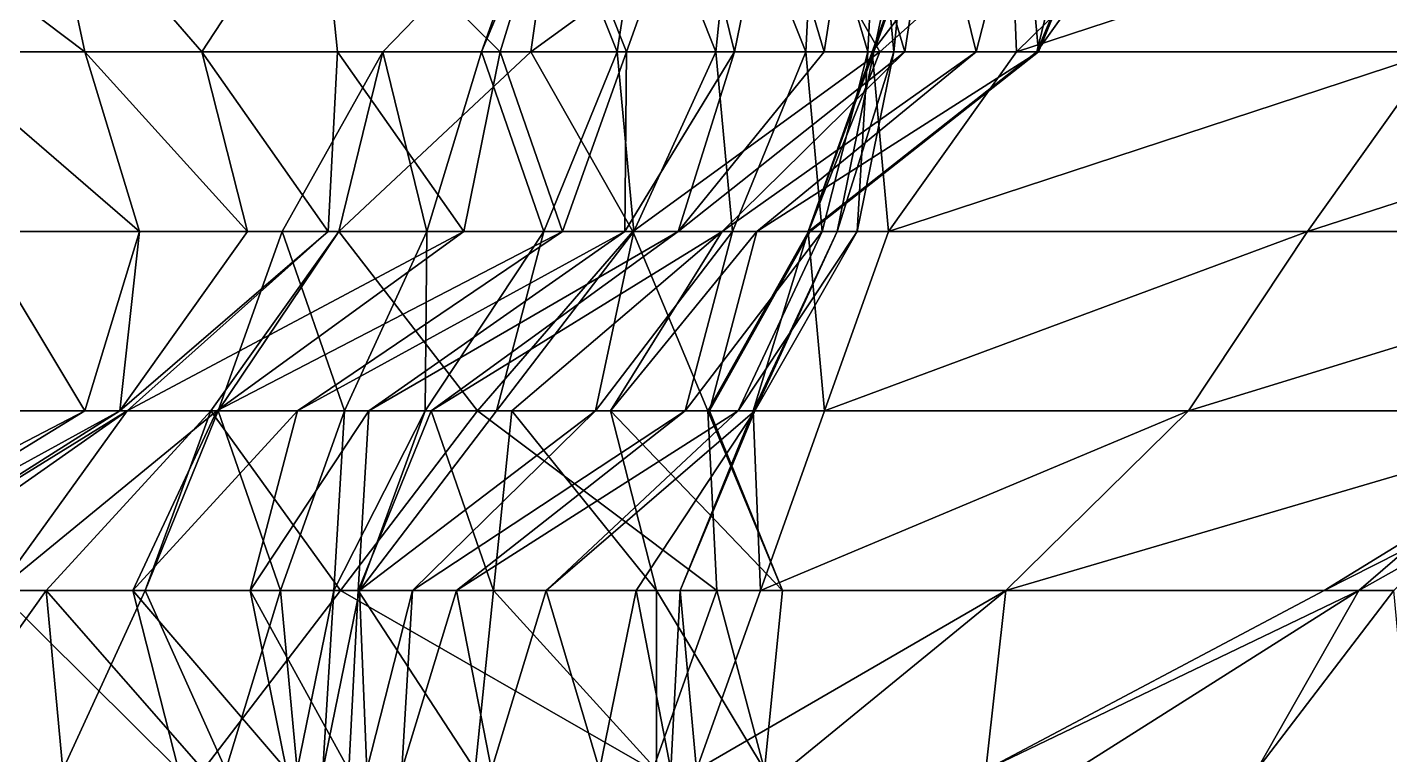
# Model space of a CAD drawing. Header units: metres. Extents: x -137 to 231, y -240 to 234.
# Drawn here: x -33.21 to 12.35, y -47.5 to -23.17 of the extents above; entities that cross this region are included whole.
import ezdxf

# ---------------------------------------------------------------- set-up
doc = ezdxf.new("R2010")
doc.units = ezdxf.units.M

msp = doc.modelspace()

# ---------------------------------------------------------------- linework, layer by layer
for points in [[(-39.231003, -18, -214.33032), (-36.423523, -24, -205.78122), (-31.283936, -24, -209.7421), (-31.283836, -23.9999, -209.74199)], [(-32.563126, -18, -217.40883), (-39.231003, -18, -214.33032), (-31.283936, -24, -209.7421), (-31.283836, -23.9999, -209.74199)], [(-27.366974, -24, -214.40883), (-23.449997, -18, -219.07558), (-32.563126, -18, -217.40883), (-32.563026, -17.9999, -217.40872)], [(-32.563126, -18, -217.40883), (-31.283936, -24, -209.7421), (-27.366974, -24, -214.40883), (-27.366875, -23.9999, -214.40872)], [(-27.366974, -24, -214.40883), (-22.8387, -24, -218.72263), (-23.449997, -18, -219.07558), (-23.449898, -17.9999, -219.07547)], [(-23.449997, -18, -219.07558), (-17.393448, -24, -222.50702), (-15.559509, -18, -221.4482), (-15.559409, -17.9999, -221.44809)], [(-23.449997, -18, -219.07558), (-22.8387, -24, -218.72263), (-17.393448, -24, -222.50702), (-17.393349, -23.9999, -222.50691)], [(-16.374207, -24, -284.2724), (-21.321274, -24, -294.05676), (-15.513794, -18, -290.70383), (-15.513694, -17.9999, -290.70374)], [(-15.513794, -18, -290.70383), (-21.321274, -24, -294.05676), (-18.01561, -24, -299.07648), (-18.01551, -23.9999, -299.0764)], [(-15.513794, -18, -290.70383), (-18.01561, -24, -299.07648), (-15.876022, -18, -297.84116), (-15.875922, -17.9999, -297.84106)], [(-15.876022, -18, -297.84116), (-18.01561, -24, -299.07648), (-13.487335, -24, -303.39026), (-13.487235, -23.9999, -303.39017)], [(-15.559509, -18, -221.4482), (-17.393448, -24, -222.50702), (-13.170822, -24, -226.9973), (-13.170722, -23.9999, -226.9972)], [(-4.702713, -24, -270.60565), (-16.374207, -24, -284.2724), (-8.121506, -18, -279.5077), (-8.121406, -17.9999, -279.5076)], [(-16.374207, -24, -284.2724), (-15.513794, -18, -290.70383), (-8.121506, -18, -279.5077), (-8.121406, -17.9999, -279.5076)], [(-15.876022, -18, -297.84116), (-13.487335, -24, -303.39026), (-12.570358, -18, -302.86084), (-12.570258, -17.9999, -302.86075)], [(-15.559509, -18, -221.4482), (-13.170822, -24, -226.9973), (-11.031235, -18, -225.76201), (-11.031135, -17.9999, -225.7619)], [(-12.570358, -18, -302.86084), (-13.487335, -24, -303.39026), (-10.181671, -24, -308.40994), (-10.181571, -23.9999, -308.40985)], [(-11.031235, -18, -225.76201), (-13.170822, -24, -226.9973), (-9.559509, -24, -231.8405), (-9.559409, -23.9999, -231.8404)], [(-12.570358, -18, -302.86084), (-10.181671, -24, -308.40994), (-9.570358, -18, -308.057), (-9.570258, -17.9999, -308.05692)], [(-11.031235, -18, -225.76201), (-9.559509, -24, -231.8405), (-8.336899, -18, -231.13463), (-8.336799, -17.9999, -231.13452)], [(-9.570358, -18, -308.057), (-10.181671, -24, -308.40994), (-7.181671, -24, -313.60608), (-7.181571, -23.9999, -313.606)], [(-9.570358, -18, -308.057), (-7.181671, -24, -313.60608), (-6.876022, -18, -313.42963), (-6.875922, -17.9999, -313.42953)], [(-8.336899, -18, -231.13463), (-9.559509, -24, -231.8405), (-6.559509, -24, -237.03665), (-6.559409, -23.9999, -237.03654)], [(-8.336899, -18, -231.13463), (-6.559509, -24, -237.03665), (-5.642532, -18, -236.50725), (-5.642432, -17.9999, -236.50714)], [(-4.702713, -24, -270.60565), (-8.121506, -18, -279.5077), (2.021713, -18, -266.7233), (2.021813, -17.9999, -266.7232)], [(-6.876022, -18, -313.42963), (-7.181671, -24, -313.60608), (-5.098648, -24, -319.33167), (-5.098548, -23.9999, -319.33157)], [(-6.876022, -18, -313.42963), (-5.098648, -24, -319.33167), (-4.792984, -18, -319.15518), (-4.792884, -17.9999, -319.1551)], [(-5.642532, -18, -236.50725), (-6.559509, -24, -237.03665), (-3.865158, -24, -242.40927), (-3.865058, -23.9999, -242.40916)], [(-5.642532, -18, -236.50725), (-3.865158, -24, -242.40927), (-2.948196, -18, -241.87987), (-2.948097, -17.9999, -241.87976)], [(-4.792984, -18, -319.15518), (-5.098648, -24, -319.33167), (-4.238236, -24, -325.7631), (-4.238135, -23.9999, -325.763)], [(-2.76651, -18, -331.8416), (-4.962662, -24, -340.03778), (-0.377823, -18, -337.39072), (-0.377723, -17.9999, -337.39062)], [(-2.76651, -18, -331.8416), (-4.906113, -24, -333.0769), (-4.962662, -24, -340.03778), (-4.962562, -23.9999, -340.0377)], [(-0.377823, -18, -337.39072), (-4.962662, -24, -340.03778), (-0.128738, -24, -344.1751), (-0.128638, -23.9999, -344.17502)], [(-3.626923, -18, -325.41016), (-4.906113, -24, -333.0769), (-2.76651, -18, -331.8416), (-2.76641, -17.9999, -331.84152)], [(-3.626923, -18, -325.41016), (-4.238236, -24, -325.7631), (-4.906113, -24, -333.0769), (-4.906013, -23.9999, -333.0768)], [(-4.792984, -18, -319.15518), (-4.238236, -24, -325.7631), (-3.626923, -18, -325.41016), (-3.626823, -17.9999, -325.41006)], [(0.550003, -24, -260.64478), (-4.702713, -24, -270.60565), (2.021713, -18, -266.7233), (2.021813, -17.9999, -266.7232)], [(-2.948196, -18, -241.87987), (-3.865158, -24, -242.40927), (-1.476486, -24, -247.95837), (-1.476386, -23.9999, -247.95827)], [(-2.948196, -18, -241.87987), (-1.476486, -24, -247.95837), (0.051804, -18, -247.07602), (0.051904, -17.9999, -247.07591)], [(0.051804, -18, -247.07602), (-1.476486, -24, -247.95837), (0.606552, -24, -253.68394), (0.606652, -23.9999, -253.68384)], [(-0.377823, -18, -337.39072), (-0.128738, -24, -344.1751), (5.984375, -18, -340.6457), (5.984475, -17.9999, -340.6456)], [(-0.128738, -24, -344.1751), (13.874878, -24, -343.0183), (18.154068, -18, -340.54773), (18.154167, -17.9999, -340.54764)], [(-0.128738, -24, -344.1751), (18.154068, -18, -340.54773), (5.984375, -18, -340.6457), (5.984475, -17.9999, -340.6456)], [(0.051804, -18, -247.07602), (0.606552, -24, -253.68394), (3.051804, -18, -252.27217), (3.051903, -17.9999, -252.27206)], [(3.051804, -18, -252.27217), (0.550003, -24, -260.64478), (4.829178, -18, -258.1742), (4.829278, -17.9999, -258.1741)], [(0.550003, -24, -260.64478), (2.021713, -18, -266.7233), (4.829178, -18, -258.1742), (4.829278, -17.9999, -258.1741)], [(3.051804, -18, -252.27217), (0.606552, -24, -253.68394), (0.550003, -24, -260.64478), (0.550103, -23.9999, -260.64468)], [(-36.423523, -24, -205.78122), (-29.449997, -30, -208.68327), (-31.283936, -24, -209.7421), (-31.283836, -23.9999, -209.74199)], [(-36.423523, -24, -205.78122), (-34.89525, -30, -204.89888), (-29.449997, -30, -208.68327), (-29.449898, -29.9999, -208.68317)], [(-31.283936, -24, -209.7421), (-25.8387, -30, -213.52647), (-27.366974, -24, -214.40883), (-27.366875, -23.9999, -214.40872)], [(-31.283936, -24, -209.7421), (-29.449997, -30, -208.68327), (-25.8387, -30, -213.52647), (-25.8386, -29.9999, -213.52637)], [(-27.366974, -24, -214.40883), (-23.144363, -30, -218.89911), (-22.8387, -24, -218.72263), (-22.8386, -23.9999, -218.72252)], [(-27.366974, -24, -214.40883), (-25.8387, -30, -213.52647), (-23.144363, -30, -218.89911), (-23.144264, -29.9999, -218.899)], [(-22.792984, -30, -287.97827), (-24.683487, -30, -295.99796), (-21.321274, -24, -294.05676), (-21.321175, -23.9999, -294.05667)], [(-21.321274, -24, -294.05676), (-24.683487, -30, -295.99796), (-19.849548, -30, -300.13528), (-19.84945, -29.9999, -300.1352)], [(-22.8387, -24, -218.72263), (-23.144363, -30, -218.89911), (-18.616074, -30, -223.2129), (-18.615974, -29.9999, -223.2128)], [(-22.8387, -24, -218.72263), (-18.616074, -30, -223.2129), (-17.393448, -24, -222.50702), (-17.393349, -23.9999, -222.50691)], [(-12.955429, -30, -275.37036), (-22.792984, -30, -287.97827), (-16.374207, -24, -284.2724), (-16.374107, -23.9999, -284.2723)], [(-22.792984, -30, -287.97827), (-21.321274, -24, -294.05676), (-16.374207, -24, -284.2724), (-16.374107, -23.9999, -284.2723)], [(-21.321274, -24, -294.05676), (-19.849548, -30, -300.13528), (-18.01561, -24, -299.07648), (-18.01551, -23.9999, -299.0764)], [(-18.01561, -24, -299.07648), (-19.849548, -30, -300.13528), (-15.932571, -30, -304.802), (-15.932471, -29.9999, -304.8019)], [(-17.393448, -24, -222.50702), (-18.616074, -30, -223.2129), (-15.31041, -30, -228.23259), (-15.310309, -29.9999, -228.23248)], [(-18.01561, -24, -299.07648), (-15.932571, -30, -304.802), (-13.487335, -24, -303.39026), (-13.487235, -23.9999, -303.39017)], [(-17.393448, -24, -222.50702), (-15.31041, -30, -228.23259), (-13.170822, -24, -226.9973), (-13.170722, -23.9999, -226.9972)], [(-12.955429, -30, -275.37036), (-16.374207, -24, -284.2724), (-4.702713, -24, -270.60565), (-4.702613, -23.9999, -270.60556)], [(-13.487335, -24, -303.39026), (-15.932571, -30, -304.802), (-12.932571, -30, -309.99817), (-12.932471, -29.9999, -309.99808)], [(-13.170822, -24, -226.9973), (-15.31041, -30, -228.23259), (-13.227371, -30, -233.95816), (-13.227271, -29.9999, -233.95805)], [(-13.487335, -24, -303.39026), (-12.932571, -30, -309.99817), (-10.181671, -24, -308.40994), (-10.181571, -23.9999, -308.40985)], [(-13.170822, -24, -226.9973), (-13.227371, -30, -233.95816), (-9.559509, -24, -231.8405), (-9.559409, -23.9999, -231.8404)], [(-9.559509, -24, -231.8405), (-13.227371, -30, -233.95816), (-11.449997, -30, -239.86018), (-11.449897, -29.9999, -239.86008)], [(-7.0914, -30, -265.05655), (-12.955429, -30, -275.37036), (-4.702713, -24, -270.60565), (-4.702613, -23.9999, -270.60556)], [(-10.181671, -24, -308.40994), (-12.932571, -30, -309.99817), (-9.626923, -30, -315.01785), (-9.626822, -29.9999, -315.01776)], [(-9.559509, -24, -231.8405), (-11.449997, -30, -239.86018), (-6.559509, -24, -237.03665), (-6.559409, -23.9999, -237.03654)], [(-11.449997, -30, -239.86018), (-9.978287, -30, -245.93869), (-3.865158, -24, -242.40927), (-3.865058, -23.9999, -242.40916)], [(-11.449997, -30, -239.86018), (-3.865158, -24, -242.40927), (-6.559509, -24, -237.03665), (-6.559409, -23.9999, -237.03654)], [(-10.181671, -24, -308.40994), (-9.626923, -30, -315.01785), (-7.181671, -24, -313.60608), (-7.181571, -23.9999, -313.606)], [(-9.978287, -30, -245.93869), (-8.812225, -30, -252.19366), (-1.476486, -24, -247.95837), (-1.476386, -23.9999, -247.95827)], [(-9.978287, -30, -245.93869), (-1.476486, -24, -247.95837), (-3.865158, -24, -242.40927), (-3.865058, -23.9999, -242.40916)], [(-7.181671, -24, -313.60608), (-9.626923, -30, -315.01785), (-6.626923, -30, -320.214), (-6.626823, -29.9999, -320.2139)], [(-8.812225, -30, -252.19366), (-7.034851, -30, -258.0957), (0.606552, -24, -253.68394), (0.606652, -23.9999, -253.68384)], [(-8.812225, -30, -252.19366), (0.606552, -24, -253.68394), (-1.476486, -24, -247.95837), (-1.476386, -23.9999, -247.95827)], [(-7.181671, -24, -313.60608), (-6.626923, -30, -320.214), (-5.098648, -24, -319.33167), (-5.098548, -23.9999, -319.33157)], [(-4.906113, -24, -333.0769), (-7.102264, -30, -341.27307), (-4.962662, -24, -340.03778), (-4.962562, -23.9999, -340.0377)], [(-4.906113, -24, -333.0769), (-6.128738, -30, -333.78278), (-7.102264, -30, -341.27307), (-7.102164, -29.9999, -341.27298)], [(-4.962662, -24, -340.03778), (-7.102264, -30, -341.27307), (-4.407928, -30, -346.6457), (-4.407828, -29.9999, -346.6456)], [(-7.034851, -30, -258.0957), (-7.0914, -30, -265.05655), (0.550003, -24, -260.64478), (0.550103, -23.9999, -260.64468)], [(-7.0914, -30, -265.05655), (-4.702713, -24, -270.60565), (0.550003, -24, -260.64478), (0.550103, -23.9999, -260.64468)], [(-7.034851, -30, -258.0957), (0.550003, -24, -260.64478), (0.606552, -24, -253.68394), (0.606652, -23.9999, -253.68384)], [(-5.098648, -24, -319.33167), (-6.626923, -30, -320.214), (-5.460861, -30, -326.469), (-5.460761, -29.9999, -326.4689)], [(-4.238236, -24, -325.7631), (-6.128738, -30, -333.78278), (-4.906113, -24, -333.0769), (-4.906013, -23.9999, -333.0768)], [(-4.238236, -24, -325.7631), (-5.460861, -30, -326.469), (-6.128738, -30, -333.78278), (-6.128638, -29.9999, -333.78268)], [(-5.098648, -24, -319.33167), (-5.460861, -30, -326.469), (-4.238236, -24, -325.7631), (-4.238135, -23.9999, -325.763)], [(-4.962662, -24, -340.03778), (-4.407928, -30, -346.6457), (-0.128738, -24, -344.1751), (-0.128638, -23.9999, -344.17502)], [(-4.407928, -30, -346.6457), (9.595688, -30, -345.4889), (13.874878, -24, -343.0183), (13.874978, -23.9999, -343.01822)], [(-4.407928, -30, -346.6457), (13.874878, -24, -343.0183), (-0.128738, -24, -344.1751), (-0.128638, -23.9999, -344.17502)], [(9.595688, -30, -345.4889), (25.127594, -30, -343.44977), (28.184158, -24, -341.68506), (28.184258, -23.9999, -341.68497)], [(9.595688, -30, -345.4889), (28.184158, -24, -341.68506), (13.874878, -24, -343.0183), (13.874978, -23.9999, -343.01822)], [(-34.89525, -30, -204.89888), (-31.283936, -36, -209.7421), (-29.449997, -30, -208.68327), (-29.449898, -29.9999, -208.68317)], [(-34.89525, -30, -204.89888), (-33.978287, -36, -204.36946), (-31.283936, -36, -209.7421), (-31.283836, -35.9999, -209.74199)], [(-29.449997, -30, -208.68327), (-31.283936, -36, -209.7421), (-30.117874, -36, -215.99707), (-30.117775, -35.9999, -215.99696)], [(-29.449997, -30, -208.68327), (-30.117874, -36, -215.99707), (-25.8387, -30, -213.52647), (-25.8386, -29.9999, -213.52637)], [(-30.117874, -36, -215.99707), (-29.86879, -36, -222.78146), (-23.144363, -30, -218.89911), (-23.144264, -29.9999, -218.899)], [(-30.117874, -36, -215.99707), (-23.144363, -30, -218.89911), (-25.8387, -30, -213.52647), (-25.8386, -29.9999, -213.52637)], [(-29.86879, -36, -222.78146), (-26.86879, -36, -227.9776), (-18.616074, -30, -223.2129), (-18.615974, -29.9999, -223.2128)], [(-29.86879, -36, -222.78146), (-18.616074, -30, -223.2129), (-23.144363, -30, -218.89911), (-23.144264, -29.9999, -218.899)], [(-18.15158, -36, -278.37036), (-27.072174, -36, -290.44885), (-22.792984, -30, -287.97827), (-22.792885, -29.9999, -287.97818)], [(-22.792984, -30, -287.97827), (-27.072174, -36, -290.44885), (-26.823074, -36, -297.23325), (-26.822975, -35.9999, -297.23315)], [(-26.86879, -36, -227.9776), (-24.174438, -36, -233.35023), (-15.31041, -30, -228.23259), (-15.310309, -29.9999, -228.23248)], [(-26.86879, -36, -227.9776), (-15.31041, -30, -228.23259), (-18.616074, -30, -223.2129), (-18.615974, -29.9999, -223.2128)], [(-22.792984, -30, -287.97827), (-26.823074, -36, -297.23325), (-24.683487, -30, -295.99796), (-24.683388, -29.9999, -295.99786)], [(-24.683487, -30, -295.99796), (-26.823074, -36, -297.23325), (-22.600449, -36, -301.7235), (-22.60035, -35.9999, -301.72342)], [(-24.683487, -30, -295.99796), (-22.600449, -36, -301.7235), (-19.849548, -30, -300.13528), (-19.84945, -29.9999, -300.1352)], [(-24.174438, -36, -233.35023), (-21.785751, -36, -238.89932), (-13.227371, -30, -233.95816), (-13.227271, -29.9999, -233.95805)], [(-24.174438, -36, -233.35023), (-13.227371, -30, -233.95816), (-15.31041, -30, -228.23259), (-15.310309, -29.9999, -228.23248)], [(-18.15158, -36, -278.37036), (-22.792984, -30, -287.97827), (-12.955429, -30, -275.37036), (-12.955329, -29.9999, -275.37027)], [(-19.849548, -30, -300.13528), (-22.600449, -36, -301.7235), (-19.906113, -36, -307.09613), (-19.906013, -35.9999, -307.09604)], [(-21.785751, -36, -238.89932), (-19.702713, -36, -244.6249), (-11.449997, -30, -239.86018), (-11.449897, -29.9999, -239.86008)], [(-21.785751, -36, -238.89932), (-11.449997, -30, -239.86018), (-13.227371, -30, -233.95816), (-13.227271, -29.9999, -233.95805)], [(-19.849548, -30, -300.13528), (-19.906113, -36, -307.09613), (-15.932571, -30, -304.802), (-15.932471, -29.9999, -304.8019)], [(-15.932571, -30, -304.802), (-19.906113, -36, -307.09613), (-17.517426, -36, -312.64523), (-17.517326, -35.9999, -312.64514)], [(-19.702713, -36, -244.6249), (-17.008377, -36, -249.99751), (-9.978287, -30, -245.93869), (-9.978187, -29.9999, -245.93858)], [(-19.702713, -36, -244.6249), (-9.978287, -30, -245.93869), (-11.449997, -30, -239.86018), (-11.449897, -29.9999, -239.86008)], [(-10.453629, -36, -266.99774), (-18.15158, -36, -278.37036), (-12.955429, -30, -275.37036), (-12.955329, -29.9999, -275.37027)], [(-15.932571, -30, -304.802), (-17.517426, -36, -312.64523), (-12.932571, -30, -309.99817), (-12.932471, -29.9999, -309.99808)], [(-12.932571, -30, -309.99817), (-17.517426, -36, -312.64523), (-14.211761, -36, -317.66492), (-14.211661, -35.9999, -317.66483)], [(-9.978287, -30, -245.93869), (-17.008377, -36, -249.99751), (-13.702713, -36, -255.0172), (-13.702613, -35.9999, -255.01709)], [(-12.932571, -30, -309.99817), (-14.211761, -36, -317.66492), (-9.626923, -30, -315.01785), (-9.626822, -29.9999, -315.01776)], [(-9.626923, -30, -315.01785), (-14.211761, -36, -317.66492), (-11.211761, -36, -322.86108), (-11.211661, -35.9999, -322.861)], [(-9.978287, -30, -245.93869), (-13.702713, -36, -255.0172), (-8.812225, -30, -252.19366), (-8.812125, -29.9999, -252.19356)], [(-8.812225, -30, -252.19366), (-13.702713, -36, -255.0172), (-10.397064, -36, -260.03687), (-10.396964, -35.9999, -260.03677)], [(-10.453629, -36, -266.99774), (-12.955429, -30, -275.37036), (-7.0914, -30, -265.05655), (-7.0913, -29.9999, -265.05646)], [(-9.626923, -30, -315.01785), (-11.211761, -36, -322.86108), (-6.626923, -30, -320.214), (-6.626823, -29.9999, -320.2139)], [(-6.626923, -30, -320.214), (-11.211761, -36, -322.86108), (-9.434387, -36, -328.7631), (-9.434287, -35.9999, -328.763)], [(-7.034851, -30, -258.0957), (-10.453629, -36, -266.99774), (-7.0914, -30, -265.05655), (-7.0913, -29.9999, -265.05646)], [(-7.034851, -30, -258.0957), (-10.397064, -36, -260.03687), (-10.453629, -36, -266.99774), (-10.453528, -35.9999, -266.99765)], [(-8.812225, -30, -252.19366), (-10.397064, -36, -260.03687), (-7.034851, -30, -258.0957), (-7.034751, -29.9999, -258.0956)], [(-6.626923, -30, -320.214), (-9.434387, -36, -328.7631), (-5.460861, -30, -326.469), (-5.460761, -29.9999, -326.4689)], [(-5.460861, -30, -326.469), (-9.434387, -36, -328.7631), (-8.879639, -36, -335.37103), (-8.879539, -35.9999, -335.37094)], [(-6.128738, -30, -333.78278), (-8.936203, -36, -342.3319), (-7.102264, -30, -341.27307), (-7.102164, -29.9999, -341.27298)], [(-6.128738, -30, -333.78278), (-8.879639, -36, -335.37103), (-8.936203, -36, -342.3319), (-8.936103, -35.9999, -342.33182)], [(-7.102264, -30, -341.27307), (-8.936203, -36, -342.3319), (-6.547516, -36, -347.88098), (-6.547416, -35.9999, -347.8809)], [(-5.460861, -30, -326.469), (-8.879639, -36, -335.37103), (-6.128738, -30, -333.78278), (-6.128638, -29.9999, -333.78268)], [(-7.102264, -30, -341.27307), (-6.547516, -36, -347.88098), (-4.407928, -30, -346.6457), (-4.407828, -29.9999, -346.6456)], [(-6.547516, -36, -347.88098), (5.622162, -36, -347.78302), (9.595688, -30, -345.4889), (9.595788, -29.9999, -345.4888)], [(-6.547516, -36, -347.88098), (9.595688, -30, -345.4889), (-4.407928, -30, -346.6457), (-4.407828, -29.9999, -346.6456)], [(5.622162, -36, -347.78302), (19.931442, -36, -346.44977), (25.127594, -30, -343.44977), (25.127693, -29.9999, -343.44968)], [(5.622162, -36, -347.78302), (25.127594, -30, -343.44977), (9.595688, -30, -345.4889), (9.595788, -29.9999, -345.4888)], [(-42.842308, -42, -209.4871), (-41.064934, -42, -215.38916), (-31.283936, -36, -209.7421), (-31.283836, -35.9999, -209.74199)], [(-42.842308, -42, -209.4871), (-31.283936, -36, -209.7421), (-33.978287, -36, -204.36946), (-33.978188, -35.9999, -204.36935)], [(-41.064934, -42, -215.38916), (-39.593216, -42, -221.46765), (-30.117874, -36, -215.99707), (-30.117775, -35.9999, -215.99696)], [(-41.064934, -42, -215.38916), (-30.117874, -36, -215.99707), (-31.283936, -36, -209.7421), (-31.283836, -35.9999, -209.74199)], [(-39.593216, -42, -221.46765), (-38.427155, -42, -227.72263), (-29.86879, -36, -222.78146), (-29.86869, -35.9999, -222.78136)], [(-39.593216, -42, -221.46765), (-29.86879, -36, -222.78146), (-30.117874, -36, -215.99707), (-30.117775, -35.9999, -215.99696)], [(-29.86879, -36, -222.78146), (-38.427155, -42, -227.72263), (-34.20453, -42, -232.21289), (-34.20443, -41.9999, -232.21278)], [(-29.86879, -36, -222.78146), (-34.20453, -42, -232.21289), (-26.86879, -36, -227.9776), (-26.86869, -35.9999, -227.9775)], [(-26.86879, -36, -227.9776), (-34.20453, -42, -232.21289), (-29.676254, -42, -236.5267), (-29.676155, -41.9999, -236.5266)], [(-22.736435, -42, -281.0174), (-32.573982, -42, -293.62534), (-27.072174, -36, -290.44885), (-27.072075, -35.9999, -290.44876)], [(-27.072174, -36, -290.44885), (-32.573982, -42, -293.62534), (-29.268326, -42, -298.64502), (-29.268227, -41.9999, -298.64493)], [(-26.86879, -36, -227.9776), (-29.676254, -42, -236.5267), (-24.174438, -36, -233.35023), (-24.17434, -35.9999, -233.35013)], [(-24.174438, -36, -233.35023), (-29.676254, -42, -236.5267), (-25.759277, -42, -241.19345), (-25.759178, -41.9999, -241.19334)], [(-27.072174, -36, -290.44885), (-29.268326, -42, -298.64502), (-26.823074, -36, -297.23325), (-26.822975, -35.9999, -297.23315)], [(-26.823074, -36, -297.23325), (-29.268326, -42, -298.64502), (-24.740036, -42, -302.9588), (-24.739937, -41.9999, -302.9587)], [(-22.736435, -42, -281.0174), (-27.072174, -36, -290.44885), (-18.15158, -36, -278.37036), (-18.151482, -35.9999, -278.37027)], [(-26.823074, -36, -297.23325), (-24.740036, -42, -302.9588), (-22.600449, -36, -301.7235), (-22.60035, -35.9999, -301.72342)], [(-24.174438, -36, -233.35023), (-25.759277, -42, -241.19345), (-21.785751, -36, -238.89932), (-21.785652, -35.9999, -238.89922)], [(-21.785751, -36, -238.89932), (-25.759277, -42, -241.19345), (-22.147964, -42, -246.03665), (-22.147865, -41.9999, -246.03654)], [(-22.600449, -36, -301.7235), (-24.740036, -42, -302.9588), (-22.962662, -42, -308.86084), (-22.962563, -41.9999, -308.86075)], [(-22.600449, -36, -301.7235), (-22.962662, -42, -308.86084), (-19.906113, -36, -307.09613), (-19.906013, -35.9999, -307.09604)], [(-19.906113, -36, -307.09613), (-22.962662, -42, -308.86084), (-22.102264, -42, -315.2923), (-22.102165, -41.9999, -315.2922)], [(-10.147965, -42, -266.82126), (-22.736435, -42, -281.0174), (-18.15158, -36, -278.37036), (-18.151482, -35.9999, -278.37027)], [(-21.785751, -36, -238.89932), (-22.147964, -42, -246.03665), (-19.702713, -36, -244.6249), (-19.702614, -35.9999, -244.62479)], [(-19.702713, -36, -244.6249), (-22.147964, -42, -246.03665), (-17.61969, -42, -250.35046), (-17.61959, -41.9999, -250.35036)], [(-19.906113, -36, -307.09613), (-22.102264, -42, -315.2923), (-17.517426, -36, -312.64523), (-17.517326, -35.9999, -312.64514)], [(-22.102264, -42, -315.2923), (-20.32489, -42, -321.19434), (-14.211761, -36, -317.66492), (-14.211661, -35.9999, -317.66483)], [(-22.102264, -42, -315.2923), (-14.211761, -36, -317.66492), (-17.517426, -36, -312.64523), (-17.517326, -35.9999, -312.64514)], [(-20.32489, -42, -321.19434), (-18.853165, -42, -327.27283), (-11.211761, -36, -322.86108), (-11.211661, -35.9999, -322.861)], [(-20.32489, -42, -321.19434), (-11.211761, -36, -322.86108), (-14.211761, -36, -317.66492), (-14.211661, -35.9999, -317.66483)], [(-19.702713, -36, -244.6249), (-17.61969, -42, -250.35046), (-17.008377, -36, -249.99751), (-17.008278, -35.9999, -249.9974)], [(-18.853165, -42, -327.27283), (-15.853165, -42, -332.469), (-9.434387, -36, -328.7631), (-9.434287, -35.9999, -328.763)], [(-18.853165, -42, -327.27283), (-9.434387, -36, -328.7631), (-11.211761, -36, -322.86108), (-11.211661, -35.9999, -322.861)], [(-10.147965, -42, -266.82126), (-18.15158, -36, -278.37036), (-10.453629, -36, -266.99774), (-10.453528, -35.9999, -266.99765)], [(-17.008377, -36, -249.99751), (-17.61969, -42, -250.35046), (-12.174438, -42, -254.13484), (-12.174338, -41.9999, -254.13474)], [(-17.008377, -36, -249.99751), (-12.174438, -42, -254.13484), (-13.702713, -36, -255.0172), (-13.702613, -35.9999, -255.01709)], [(-15.853165, -42, -332.469), (-12.853165, -42, -337.66516), (-8.879639, -36, -335.37103), (-8.879539, -35.9999, -335.37094)], [(-15.853165, -42, -332.469), (-8.879639, -36, -335.37103), (-9.434387, -36, -328.7631), (-9.434287, -35.9999, -328.763)], [(-13.702713, -36, -255.0172), (-7.951813, -42, -258.62512), (-10.397064, -36, -260.03687), (-10.396964, -35.9999, -260.03677)], [(-13.702713, -36, -255.0172), (-12.174438, -42, -254.13484), (-7.951813, -42, -258.62512), (-7.951713, -41.9999, -258.62503)], [(-8.879639, -36, -335.37103), (-12.853165, -42, -337.66516), (-11.381439, -42, -343.74365), (-11.381339, -41.9999, -343.74356)], [(-8.879639, -36, -335.37103), (-11.381439, -42, -343.74365), (-8.936203, -36, -342.3319), (-8.936103, -35.9999, -342.33182)], [(-8.936203, -36, -342.3319), (-11.381439, -42, -343.74365), (-8.687103, -42, -349.11627), (-8.687003, -41.9999, -349.11618)], [(-7.951813, -42, -258.62512), (-10.147965, -42, -266.82126), (-10.453629, -36, -266.99774), (-10.453528, -35.9999, -266.99765)], [(-7.951813, -42, -258.62512), (-10.453629, -36, -266.99774), (-10.397064, -36, -260.03687), (-10.396964, -35.9999, -260.03677)], [(-8.936203, -36, -342.3319), (-8.687103, -42, -349.11627), (-6.547516, -36, -347.88098), (-6.547416, -35.9999, -347.8809)], [(-8.687103, -42, -349.11627), (-0.490952, -42, -351.31244), (5.622162, -36, -347.78302), (5.622262, -35.9999, -347.78293)], [(-8.687103, -42, -349.11627), (5.622162, -36, -347.78302), (-6.547516, -36, -347.88098), (-6.547416, -35.9999, -347.8809)], [(-0.490952, -42, -351.31244), (10.150436, -42, -352.0968), (19.931442, -36, -346.44977), (19.931541, -35.9999, -346.44968)], [(-0.490952, -42, -351.31244), (19.931442, -36, -346.44977), (5.622162, -36, -347.78302), (5.622262, -35.9999, -347.78293)], [(10.150436, -42, -352.0968), (11.316513, -42, -358.3518), (22.01448, -36, -352.17532), (22.01458, -35.9999, -352.17523)], [(10.150436, -42, -352.0968), (22.01448, -36, -352.17532), (19.931442, -36, -346.44977), (19.931541, -35.9999, -346.44968)], [(11.316513, -42, -358.3518), (12.482574, -42, -364.60675), (18.29004, -36, -361.25385), (18.290138, -35.9999, -361.25375)], [(11.316513, -42, -358.3518), (18.29004, -36, -361.25385), (22.01448, -36, -352.17532), (22.01458, -35.9999, -352.17523)], [(-27.321274, -48, -283.6645), (-36.853165, -48, -296.09592), (-32.573982, -42, -293.62534), (-32.573883, -41.9999, -293.62524)], [(-32.573982, -42, -293.62534), (-36.853165, -48, -296.09592), (-32.019226, -48, -300.23325), (-32.019127, -47.9999, -300.23315)], [(-34.20453, -42, -232.21289), (-28.147964, -48, -235.64435), (-29.676254, -42, -236.5267), (-29.676155, -41.9999, -236.5266)], [(-34.20453, -42, -232.21289), (-34.20453, -48, -232.21289), (-28.147964, -48, -235.64435), (-28.147865, -47.9999, -235.64424)], [(-27.321274, -48, -283.6645), (-32.573982, -42, -293.62534), (-22.736435, -42, -281.0174), (-22.736336, -41.9999, -281.0173)], [(-32.573982, -42, -293.62534), (-32.019226, -48, -300.23325), (-29.268326, -42, -298.64502), (-29.268227, -41.9999, -298.64493)], [(-29.268326, -42, -298.64502), (-32.019226, -48, -300.23325), (-26.57399, -48, -304.01764), (-26.57389, -47.9999, -304.01755)], [(-29.676254, -42, -236.5267), (-24.536652, -48, -240.48756), (-25.759277, -42, -241.19345), (-25.759178, -41.9999, -241.19334)], [(-29.676254, -42, -236.5267), (-28.147964, -48, -235.64435), (-24.536652, -48, -240.48756), (-24.536552, -47.9999, -240.48746)], [(-29.268326, -42, -298.64502), (-26.57399, -48, -304.01764), (-24.740036, -42, -302.9588), (-24.739937, -41.9999, -302.9587)], [(-12.287567, -48, -268.05658), (-27.321274, -48, -283.6645), (-22.736435, -42, -281.0174), (-22.736336, -41.9999, -281.0173)], [(-24.740036, -42, -302.9588), (-26.57399, -48, -304.01764), (-24.185287, -48, -309.5667), (-24.185188, -47.9999, -309.56662)], [(-25.759277, -42, -241.19345), (-22.453629, -48, -246.21313), (-22.147964, -42, -246.03665), (-22.147865, -41.9999, -246.03654)], [(-25.759277, -42, -241.19345), (-24.536652, -48, -240.48756), (-22.453629, -48, -246.21313), (-22.45353, -47.9999, -246.21303)], [(-24.740036, -42, -302.9588), (-24.185287, -48, -309.5667), (-22.962662, -42, -308.86084), (-22.962563, -41.9999, -308.86075)], [(-22.962662, -42, -308.86084), (-24.185287, -48, -309.5667), (-23.32489, -48, -315.99817), (-23.324791, -47.9999, -315.99808)], [(-22.962662, -42, -308.86084), (-23.32489, -48, -315.99817), (-22.102264, -42, -315.2923), (-22.102165, -41.9999, -315.2922)], [(-22.102264, -42, -315.2923), (-23.32489, -48, -315.99817), (-21.853165, -48, -322.07666), (-21.853065, -47.9999, -322.07657)], [(-12.287567, -48, -268.05658), (-22.736435, -42, -281.0174), (-10.147965, -42, -266.82126), (-10.147864, -41.9999, -266.82117)], [(-22.147964, -42, -246.03665), (-22.453629, -48, -246.21313), (-18.231003, -48, -250.7034), (-18.230904, -47.9999, -250.7033)], [(-22.147964, -42, -246.03665), (-18.231003, -48, -250.7034), (-17.61969, -42, -250.35046), (-17.61959, -41.9999, -250.35036)], [(-22.102264, -42, -315.2923), (-21.853165, -48, -322.07666), (-20.32489, -42, -321.19434), (-20.324791, -41.9999, -321.19424)], [(-20.32489, -42, -321.19434), (-21.853165, -48, -322.07666), (-20.687103, -48, -328.33167), (-20.687004, -47.9999, -328.33157)], [(-20.32489, -42, -321.19434), (-20.687103, -48, -328.33167), (-18.853165, -42, -327.27283), (-18.853065, -41.9999, -327.27274)], [(-18.853165, -42, -327.27283), (-20.687103, -48, -328.33167), (-17.687103, -48, -333.5278), (-17.687004, -47.9999, -333.5277)], [(-18.853165, -42, -327.27283), (-17.687103, -48, -333.5278), (-15.853165, -42, -332.469), (-15.853065, -41.9999, -332.4689)], [(-17.61969, -42, -250.35046), (-18.231003, -48, -250.7034), (-12.174438, -48, -254.13484), (-12.174338, -47.9999, -254.13474)], [(-15.853165, -42, -332.469), (-17.687103, -48, -333.5278), (-14.07579, -48, -338.37103), (-14.07569, -47.9999, -338.37094)], [(-17.61969, -42, -250.35046), (-12.174438, -48, -254.13484), (-12.174438, -42, -254.13484), (-12.174338, -41.9999, -254.13474)], [(-15.853165, -42, -332.469), (-14.07579, -48, -338.37103), (-12.853165, -42, -337.66516), (-12.853065, -41.9999, -337.66507)], [(-12.853165, -42, -337.66516), (-14.07579, -48, -338.37103), (-11.687103, -48, -343.9201), (-11.687003, -47.9999, -343.92)], [(-12.853165, -42, -337.66516), (-11.687103, -48, -343.9201), (-11.381439, -42, -343.74365), (-11.381339, -41.9999, -343.74356)], [(-8.563126, -48, -258.97806), (-12.287567, -48, -268.05658), (-10.147965, -42, -266.82126), (-10.147864, -41.9999, -266.82117)], [(-12.174438, -42, -254.13484), (-8.563126, -48, -258.97806), (-7.951813, -42, -258.62512), (-7.951713, -41.9999, -258.62503)], [(-12.174438, -42, -254.13484), (-12.174438, -48, -254.13484), (-8.563126, -48, -258.97806), (-8.563025, -47.9999, -258.97797)], [(-11.381439, -42, -343.74365), (-11.687103, -48, -343.9201), (-10.826706, -48, -350.35156), (-10.826606, -47.9999, -350.35147)], [(-11.381439, -42, -343.74365), (-10.826706, -48, -350.35156), (-8.687103, -42, -349.11627), (-8.687003, -41.9999, -349.11618)], [(-10.826706, -48, -350.35156), (-7.826706, -48, -355.54773), (-0.490952, -42, -351.31244), (-0.490852, -41.9999, -351.31235)], [(-10.826706, -48, -350.35156), (-0.490952, -42, -351.31244), (-8.687103, -42, -349.11627), (-8.687003, -41.9999, -349.11618)], [(-8.563126, -48, -258.97806), (-10.147965, -42, -266.82126), (-7.951813, -42, -258.62512), (-7.951713, -41.9999, -258.62503)], [(-0.490952, -42, -351.31244), (-7.826706, -48, -355.54773), (-1.158829, -48, -358.62622), (-1.158729, -47.9999, -358.62613)], [(-0.490952, -42, -351.31244), (-1.158829, -48, -358.62622), (10.150436, -42, -352.0968), (10.150537, -41.9999, -352.0967)], [(-1.158829, -48, -358.62622), (1.841171, -48, -363.8224), (11.316513, -42, -358.3518), (11.316613, -41.9999, -358.3517)], [(-1.158829, -48, -358.62622), (11.316513, -42, -358.3518), (10.150436, -42, -352.0968), (10.150537, -41.9999, -352.0967)], [(11.316513, -42, -358.3518), (1.841171, -48, -363.8224), (7.897736, -48, -367.2538), (7.897836, -47.9999, -367.25372)], [(11.316513, -42, -358.3518), (7.897736, -48, -367.2538), (12.482574, -42, -364.60675), (12.482675, -41.9999, -364.60666)], [(12.482574, -42, -364.60675), (7.897736, -48, -367.2538), (13.037323, -48, -371.21466), (13.037423, -47.9999, -371.21457)]]:
    msp.add_3dface(points)

doc.saveas('drawing.dxf')
